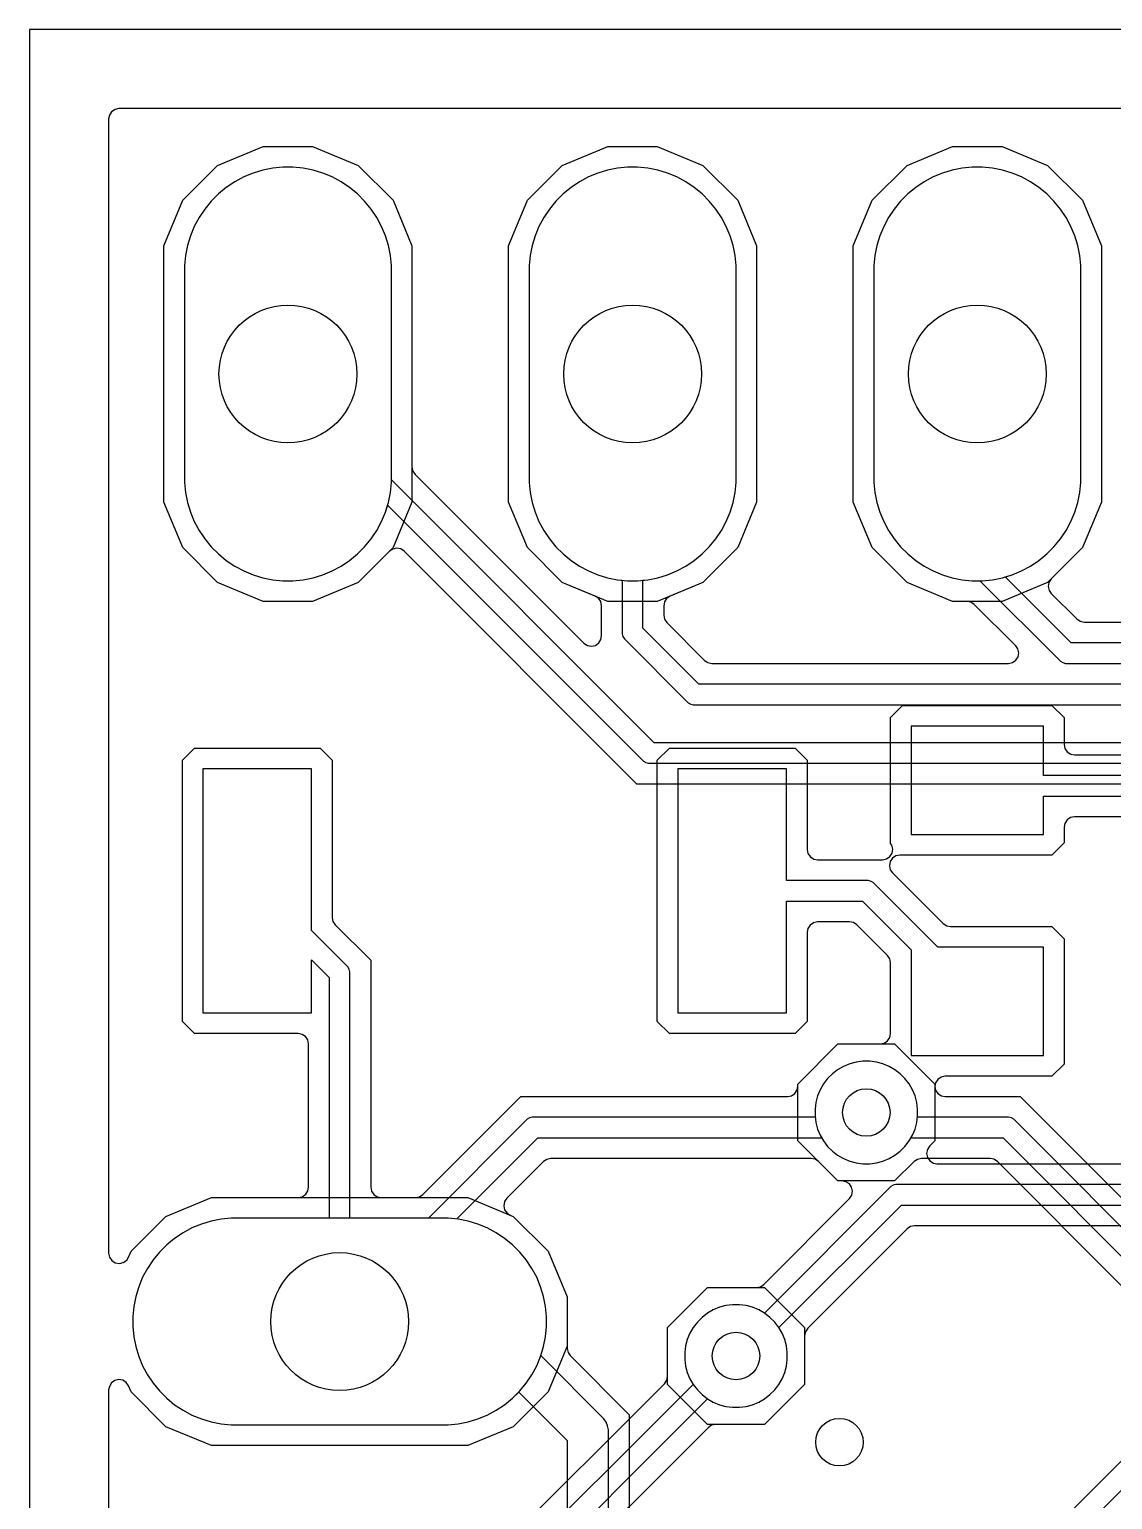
# Model space of a CAD drawing. Header units: millimetres. Extents: x 22.9 to 64.8, y 41.9 to 68.6.
# Drawn here: x 22.86 to 30.84, y 57.74 to 68.58 of the extents above; entities that cross this region are included whole.
import ezdxf

# ---------------------------------------------------------------- set-up
doc = ezdxf.new("R2010")
doc.units = ezdxf.units.MM

msp = doc.modelspace()

# ---------------------------------------------------------------- linework, layer by layer
at = {"layer": '16_copper'}
for points in [[(64.11, 67.996), (23.52, 67.996), (23.491, 67.99), (23.466, 67.973), (23.449, 67.947), (23.444, 67.92), (23.444, 59.559), (23.45, 59.529), (23.467, 59.504), (23.493, 59.488), (23.523, 59.482), (23.552, 59.489), (23.577, 59.507), (23.591, 59.529), (23.609, 59.573), (23.866, 59.83), (24.202, 59.969), (26.09, 59.969), (26.426, 59.83), (26.683, 59.573), (26.822, 59.237), (26.822, 58.873), (26.683, 58.537), (26.426, 58.28), (26.09, 58.141), (24.202, 58.141), (23.866, 58.28), (23.609, 58.537), (23.591, 58.581), (23.574, 58.606), (23.548, 58.622), (23.519, 58.628), (23.489, 58.621), (23.464, 58.603), (23.449, 58.577), (23.444, 58.551), (23.444, 57.019)], [(33.656, 63.017), (27.337, 63.017), (25.621, 64.733), (25.596, 64.75), (25.566, 64.756), (25.537, 64.749), (25.514, 64.733), (25.283, 64.503), (24.947, 64.364), (24.583, 64.364), (24.247, 64.503), (23.99, 64.76), (23.851, 65.096), (23.851, 66.984), (23.99, 67.32), (24.247, 67.577), (24.583, 67.716), (24.947, 67.716), (25.283, 67.577), (25.54, 67.32), (25.679, 66.984), (25.679, 65.353), (25.685, 65.324), (25.702, 65.3), (26.946, 64.055), (26.972, 64.038), (27.001, 64.033), (27.031, 64.039), (27.056, 64.057), (27.072, 64.083), (27.076, 64.109), (27.076, 64.332), (27.07, 64.362), (27.053, 64.387), (27.029, 64.402), (26.787, 64.503), (26.53, 64.76), (26.391, 65.096), (26.391, 66.984), (26.53, 67.32), (26.787, 67.577), (27.123, 67.716), (27.487, 67.716), (27.823, 67.577), (28.08, 67.32), (28.219, 66.984), (28.219, 65.096), (28.08, 64.76), (27.823, 64.503), (27.581, 64.402), (27.555, 64.385), (27.539, 64.36), (27.534, 64.332), (27.534, 64.261), (27.54, 64.232), (27.556, 64.207), (27.835, 63.929), (27.86, 63.912), (27.888, 63.906), (30.074, 63.906), (30.104, 63.912), (30.129, 63.93), (30.145, 63.955), (30.151, 63.985), (30.144, 64.015), (30.128, 64.036), (29.823, 64.341), (29.798, 64.358), (29.77, 64.364), (29.663, 64.364), (29.327, 64.503), (29.07, 64.76), (28.931, 65.096), (28.931, 66.984), (29.07, 67.32), (29.327, 67.577), (29.663, 67.716), (30.027, 67.716), (30.363, 67.577), (30.62, 67.32), (30.759, 66.984), (30.759, 65.096), (30.62, 64.76), (30.39, 64.529), (30.373, 64.504), (30.367, 64.474), (30.374, 64.445), (30.39, 64.422), (30.578, 64.234), (30.603, 64.217), (30.632, 64.211), (32.188, 64.211)], [(33.792, 63.322), (27.464, 63.322), (25.527, 65.259), (25.527, 66.839), (25.52, 66.914), (25.505, 66.987), (25.483, 67.059), (25.455, 67.128), (25.419, 67.194), (25.378, 67.256), (25.33, 67.314), (25.277, 67.367), (25.219, 67.415), (25.157, 67.456), (25.091, 67.492), (25.022, 67.52), (24.95, 67.542), (24.877, 67.557), (24.802, 67.564), (24.728, 67.564), (24.653, 67.557), (24.58, 67.542), (24.508, 67.52), (24.439, 67.492), (24.373, 67.456), (24.311, 67.415), (24.253, 67.367), (24.2, 67.314), (24.152, 67.256), (24.111, 67.194), (24.075, 67.128), (24.047, 67.059), (24.025, 66.987), (24.01, 66.914), (24.003, 66.839), (24.003, 65.241), (24.01, 65.166), (24.025, 65.093), (24.047, 65.021), (24.075, 64.952), (24.111, 64.886), (24.152, 64.824), (24.2, 64.766), (24.253, 64.713), (24.311, 64.665), (24.373, 64.624), (24.439, 64.588), (24.508, 64.56), (24.58, 64.538), (24.653, 64.523), (24.728, 64.516), (24.802, 64.516), (24.877, 64.523), (24.95, 64.538), (25.022, 64.56), (25.091, 64.588), (25.157, 64.624), (25.219, 64.665), (25.277, 64.713), (25.33, 64.766), (25.378, 64.824), (25.419, 64.886), (25.455, 64.952), (25.483, 65.021), (25.499, 65.072), (27.385, 63.185), (27.403, 63.175), (27.422, 63.17), (33.75, 63.17)], [(34.526, 63.754), (27.794, 63.754), (27.381, 64.167), (27.381, 64.52), (27.417, 64.523), (27.49, 64.538), (27.562, 64.56), (27.631, 64.588), (27.697, 64.624), (27.759, 64.665), (27.817, 64.713), (27.87, 64.766), (27.918, 64.824), (27.959, 64.886), (27.995, 64.952), (28.023, 65.021), (28.045, 65.093), (28.06, 65.166), (28.067, 65.241), (28.067, 66.839), (28.06, 66.914), (28.045, 66.987), (28.023, 67.059), (27.995, 67.128), (27.959, 67.194), (27.918, 67.256), (27.87, 67.314), (27.817, 67.367), (27.759, 67.415), (27.697, 67.456), (27.631, 67.492), (27.562, 67.52), (27.49, 67.542), (27.417, 67.557), (27.342, 67.564), (27.268, 67.564), (27.193, 67.557), (27.12, 67.542), (27.048, 67.52), (26.979, 67.492), (26.913, 67.456), (26.851, 67.415), (26.793, 67.367), (26.74, 67.314), (26.692, 67.256), (26.651, 67.194), (26.615, 67.128), (26.587, 67.059), (26.565, 66.987), (26.55, 66.914), (26.543, 66.839), (26.543, 65.241), (26.55, 65.166), (26.565, 65.093), (26.587, 65.021), (26.615, 64.952), (26.651, 64.886), (26.692, 64.824), (26.74, 64.766), (26.793, 64.713), (26.851, 64.665), (26.913, 64.624), (26.979, 64.588), (27.048, 64.56), (27.12, 64.538), (27.193, 64.523), (27.229, 64.52), (27.229, 64.125), (27.234, 64.106), (27.244, 64.088), (27.715, 63.617), (27.733, 63.607), (27.752, 63.602), (34.485, 63.602)], [(35.214, 64.059), (30.537, 64.059), (30.051, 64.544), (30.102, 64.56), (30.171, 64.588), (30.237, 64.624), (30.299, 64.665), (30.357, 64.713), (30.41, 64.766), (30.458, 64.824), (30.499, 64.886), (30.535, 64.952), (30.563, 65.021), (30.585, 65.093), (30.6, 65.166), (30.607, 65.241), (30.607, 66.839), (30.6, 66.914), (30.585, 66.987), (30.563, 67.059), (30.535, 67.128), (30.499, 67.194), (30.458, 67.256), (30.41, 67.314), (30.357, 67.367), (30.299, 67.415), (30.237, 67.456), (30.171, 67.492), (30.102, 67.52), (30.03, 67.542), (29.957, 67.557), (29.882, 67.564), (29.808, 67.564), (29.733, 67.557), (29.66, 67.542), (29.588, 67.52), (29.519, 67.492), (29.453, 67.456), (29.391, 67.415), (29.333, 67.367), (29.28, 67.314), (29.232, 67.256), (29.191, 67.194), (29.155, 67.128), (29.127, 67.059), (29.105, 66.987), (29.09, 66.914), (29.083, 66.839), (29.083, 65.241), (29.09, 65.166), (29.105, 65.093), (29.127, 65.021), (29.155, 64.952), (29.191, 64.886), (29.232, 64.824), (29.28, 64.766), (29.333, 64.713), (29.391, 64.665), (29.453, 64.624), (29.519, 64.588), (29.588, 64.56), (29.66, 64.538), (29.733, 64.523), (29.808, 64.516), (29.864, 64.516), (30.459, 63.922), (30.476, 63.912), (30.495, 63.906), (35.173, 63.906)], [(30.92, 59.307), (29.994, 60.234), (29.968, 60.251), (29.94, 60.256), (29.433, 60.256), (29.404, 60.25), (29.379, 60.234), (29.236, 60.091), (28.818, 60.091), (28.522, 60.387), (28.522, 60.805), (28.818, 61.101), (29.236, 61.101), (29.532, 60.805), (29.532, 60.79), (29.538, 60.76), (29.555, 60.735), (29.581, 60.719), (29.608, 60.713), (30.161, 60.713), (31.244, 59.631)], [(31.239, 59.419), (30.113, 60.546), (30.096, 60.556), (30.076, 60.561), (29.404, 60.561), (29.405, 60.571), (29.405, 60.621), (29.399, 60.67), (29.386, 60.718), (29.367, 60.764), (29.342, 60.807), (29.312, 60.846), (29.277, 60.881), (29.238, 60.911), (29.195, 60.936), (29.149, 60.955), (29.101, 60.968), (29.052, 60.974), (29.002, 60.974), (28.953, 60.968), (28.905, 60.955), (28.859, 60.936), (28.816, 60.911), (28.777, 60.881), (28.742, 60.846), (28.712, 60.807), (28.687, 60.764), (28.668, 60.718), (28.655, 60.67), (28.649, 60.621), (28.649, 60.571), (28.655, 60.522), (28.668, 60.474), (28.687, 60.428), (28.712, 60.386), (28.742, 60.346), (28.777, 60.311), (28.816, 60.281), (28.859, 60.256), (28.905, 60.237), (28.953, 60.224), (29.002, 60.218), (29.052, 60.218), (29.101, 60.224), (29.149, 60.237), (29.195, 60.256), (29.238, 60.281), (29.277, 60.311), (29.312, 60.346), (29.342, 60.386), (29.356, 60.409), (30.035, 60.409), (31.132, 59.312)], [(32.798, 59.703), (27.146, 54.051)], [(26.325, 57.383), (27.539, 58.597), (27.556, 58.622), (27.562, 58.651), (27.562, 59.01), (27.858, 59.306), (28.276, 59.306), (28.572, 59.01), (28.572, 58.592), (28.276, 58.296), (27.917, 58.296), (27.887, 58.29), (27.863, 58.273), (26.701, 57.112)], [(26.437, 57.063), (27.858, 58.485), (27.899, 58.461), (27.945, 58.442), (27.993, 58.429), (28.042, 58.423), (28.092, 58.423), (28.141, 58.429), (28.189, 58.442), (28.235, 58.461), (28.278, 58.486), (28.317, 58.516), (28.352, 58.551), (28.382, 58.59), (28.407, 58.633), (28.426, 58.679), (28.439, 58.727), (28.445, 58.776), (28.445, 58.826), (28.439, 58.875), (28.426, 58.923), (28.407, 58.969), (28.382, 59.012), (28.352, 59.051), (28.317, 59.086), (28.278, 59.116), (28.235, 59.141), (28.189, 59.16), (28.141, 59.173), (28.092, 59.179), (28.042, 59.179), (27.993, 59.173), (27.945, 59.16), (27.899, 59.141), (27.856, 59.116), (27.817, 59.086), (27.782, 59.051), (27.752, 59.012), (27.727, 58.969), (27.708, 58.923), (27.695, 58.875), (27.689, 58.826), (27.689, 58.776), (27.695, 58.727), (27.708, 58.679), (27.727, 58.633), (27.751, 58.592), (26.317, 57.158)], [(27.106, 54.226), (31.348, 58.468)]]:
    msp.add_lwpolyline(points, dxfattribs=at)
msp.add_lwpolyline([(26.02, 58.3), (26.093, 58.315), (26.165, 58.337), (26.234, 58.365), (26.3, 58.401), (26.362, 58.442), (26.42, 58.49), (26.473, 58.543), (26.521, 58.601), (26.562, 58.663), (26.598, 58.729), (26.626, 58.798), (26.648, 58.87), (26.663, 58.943), (26.67, 59.018), (26.67, 59.092), (26.663, 59.167), (26.648, 59.24), (26.626, 59.312), (26.598, 59.381), (26.562, 59.447), (26.521, 59.509), (26.473, 59.567), (26.42, 59.62), (26.362, 59.668), (26.3, 59.709), (26.234, 59.745), (26.165, 59.773), (26.093, 59.795), (26.02, 59.81), (25.945, 59.817), (24.347, 59.817), (24.272, 59.81), (24.199, 59.795), (24.127, 59.773), (24.058, 59.745), (23.992, 59.709), (23.93, 59.668), (23.872, 59.62), (23.819, 59.567), (23.771, 59.509), (23.73, 59.447), (23.694, 59.381), (23.666, 59.312), (23.644, 59.24), (23.629, 59.167), (23.622, 59.092), (23.622, 59.018), (23.629, 58.943), (23.644, 58.87), (23.666, 58.798), (23.694, 58.729), (23.73, 58.663), (23.771, 58.601), (23.819, 58.543), (23.872, 58.49), (23.93, 58.442), (23.992, 58.401), (24.058, 58.365), (24.127, 58.337), (24.199, 58.315), (24.272, 58.3), (24.347, 58.293), (25.945, 58.293)], close=True, dxfattribs=at)
at = {"layer": '1_copper'}
for points in [[(64.11, 67.996), (23.52, 67.996), (23.491, 67.99), (23.466, 67.973), (23.449, 67.947), (23.444, 67.92), (23.444, 59.559), (23.45, 59.529), (23.467, 59.504), (23.493, 59.488), (23.523, 59.482), (23.552, 59.489), (23.577, 59.507), (23.591, 59.529), (23.609, 59.573), (23.866, 59.83), (24.202, 59.969), (24.841, 59.969), (24.871, 59.975), (24.896, 59.993), (24.912, 60.018), (24.917, 60.046), (24.917, 61.101), (24.911, 61.131), (24.894, 61.156), (24.869, 61.172), (24.841, 61.178), (24.076, 61.178), (23.987, 61.267), (23.987, 63.193), (24.076, 63.282), (25.002, 63.282), (25.091, 63.193), (25.091, 62.032), (25.097, 62.003), (25.114, 61.979), (25.375, 61.718), (25.375, 60.046), (25.381, 60.016), (25.398, 59.991), (25.423, 59.975), (25.451, 59.969), (25.706, 59.969), (25.735, 59.975), (25.759, 59.992), (26.481, 60.713), (28.446, 60.713), (28.475, 60.719), (28.5, 60.737), (28.517, 60.762), (28.522, 60.79), (28.522, 60.805), (28.818, 61.101), (29.129, 61.101), (29.159, 61.107), (29.184, 61.124), (29.201, 61.15), (29.206, 61.177), (29.206, 61.699), (29.2, 61.729), (29.183, 61.753), (28.957, 61.979), (28.932, 61.996), (28.904, 62.001), (28.668, 62.001), (28.638, 61.995), (28.613, 61.978), (28.597, 61.953), (28.591, 61.925), (28.591, 61.267), (28.502, 61.178), (27.576, 61.178), (27.487, 61.267), (27.487, 63.193), (27.576, 63.282), (28.502, 63.282), (28.591, 63.193), (28.591, 62.535), (28.597, 62.505), (28.615, 62.48), (28.64, 62.464), (28.668, 62.459), (29.146, 62.459), (29.176, 62.465), (29.201, 62.482), (29.217, 62.507), (29.222, 62.537), (29.215, 62.567), (29.206, 62.58), (29.206, 63.508), (29.295, 63.597), (30.395, 63.597), (30.484, 63.508), (30.484, 63.309), (30.49, 63.28), (30.508, 63.255), (30.533, 63.238), (30.561, 63.233), (31.671, 63.233)], [(31.9, 63.081), (30.332, 63.081), (30.332, 63.445), (29.358, 63.445), (29.358, 62.646), (30.332, 62.646), (30.332, 62.928), (31.9, 62.928)], [(27.127, 50.978), (27.127, 58.257), (27.121, 58.287), (27.11, 58.314), (27.093, 58.339), (26.628, 58.804), (26.648, 58.87), (26.663, 58.943), (26.67, 59.018), (26.67, 59.092), (26.663, 59.167), (26.648, 59.24), (26.626, 59.312), (26.598, 59.381), (26.562, 59.447), (26.521, 59.509), (26.473, 59.567), (26.42, 59.62), (26.362, 59.668), (26.3, 59.709), (26.234, 59.745), (26.165, 59.773), (26.093, 59.795), (26.02, 59.81), (26.009, 59.811), (26.607, 60.409), (28.699, 60.409), (28.712, 60.386), (28.742, 60.346), (28.777, 60.311), (28.816, 60.281), (28.859, 60.256), (28.905, 60.237), (28.953, 60.224), (29.002, 60.218), (29.052, 60.218), (29.101, 60.224), (29.149, 60.237), (29.195, 60.256), (29.238, 60.281), (29.277, 60.311), (29.312, 60.346), (29.342, 60.386), (29.367, 60.428), (29.386, 60.474), (29.399, 60.522), (29.405, 60.571), (29.405, 60.621), (29.399, 60.67), (29.386, 60.718), (29.367, 60.764), (29.342, 60.807), (29.312, 60.846), (29.277, 60.881), (29.238, 60.911), (29.195, 60.936), (29.149, 60.955), (29.101, 60.968), (29.052, 60.974), (29.002, 60.974), (28.953, 60.968), (28.905, 60.955), (28.859, 60.936), (28.816, 60.911), (28.777, 60.881), (28.742, 60.846), (28.712, 60.807), (28.687, 60.764), (28.668, 60.718), (28.655, 60.67), (28.649, 60.621), (28.649, 60.571), (28.65, 60.561), (26.566, 60.561), (26.546, 60.556), (26.529, 60.546), (25.8, 59.817), (25.222, 59.817), (25.222, 61.633), (25.217, 61.652), (25.207, 61.67), (24.939, 61.938), (24.939, 63.13), (24.139, 63.13), (24.139, 61.33), (24.939, 61.33), (24.939, 61.722), (25.07, 61.591), (25.07, 59.817), (24.347, 59.817), (24.272, 59.81), (24.199, 59.795), (24.127, 59.773), (24.058, 59.745), (23.992, 59.709), (23.93, 59.668), (23.872, 59.62), (23.819, 59.567), (23.771, 59.509), (23.73, 59.447), (23.694, 59.381), (23.666, 59.312), (23.644, 59.24), (23.629, 59.167), (23.622, 59.092), (23.622, 59.018), (23.629, 58.943), (23.644, 58.87), (23.666, 58.798), (23.694, 58.729), (23.73, 58.663), (23.771, 58.601), (23.819, 58.543), (23.872, 58.49), (23.93, 58.442), (23.992, 58.401), (24.058, 58.365), (24.127, 58.337), (24.199, 58.315), (24.272, 58.3), (24.347, 58.293), (25.945, 58.293), (26.02, 58.3), (26.093, 58.315), (26.165, 58.337), (26.234, 58.365), (26.3, 58.401), (26.362, 58.442), (26.42, 58.49), (26.466, 58.535), (26.822, 58.179), (26.822, 51.056)], [(31.671, 62.776), (30.561, 62.776), (30.531, 62.77), (30.506, 62.753), (30.489, 62.727), (30.484, 62.7), (30.484, 62.583), (30.395, 62.493), (29.274, 62.493), (29.244, 62.487), (29.219, 62.47), (29.203, 62.445), (29.197, 62.415), (29.204, 62.385), (29.22, 62.363), (29.594, 61.989), (29.62, 61.972), (29.648, 61.967), (30.395, 61.967), (30.484, 61.877), (30.484, 60.952), (30.395, 60.863), (29.608, 60.863), (29.579, 60.857), (29.554, 60.84), (29.537, 60.814), (29.532, 60.787), (29.532, 60.387), (29.493, 60.348), (29.477, 60.323), (29.471, 60.293), (29.478, 60.263), (29.495, 60.239), (29.521, 60.223), (29.547, 60.218), (31.91, 60.218)], [(31.699, 59.761), (29.382, 59.761), (29.352, 59.755), (29.328, 59.738), (28.595, 59.005), (28.578, 58.98), (28.572, 58.951), (28.572, 58.592), (28.276, 58.296), (27.858, 58.296), (27.562, 58.592), (27.562, 59.01), (27.858, 59.306), (28.217, 59.306), (28.247, 59.312), (28.271, 59.329), (28.904, 59.961), (28.92, 59.986), (28.926, 60.016), (28.919, 60.046), (28.902, 60.07), (28.876, 60.086), (28.85, 60.091), (28.818, 60.091), (28.675, 60.234), (28.649, 60.251), (28.621, 60.256), (26.702, 60.256), (26.672, 60.25), (26.648, 60.234), (26.378, 59.964), (26.362, 59.939), (26.356, 59.909), (26.362, 59.879), (26.38, 59.855), (26.403, 59.84), (26.426, 59.83), (26.683, 59.573), (26.822, 59.237), (26.822, 58.858), (26.822, 58.858), (26.822, 58.857), (26.829, 58.827), (26.845, 58.804), (27.28, 58.368), (27.28, 50.867)], [(31.825, 60.065), (29.245, 60.065), (29.226, 60.06), (29.208, 60.05), (28.276, 59.117), (28.235, 59.141), (28.189, 59.16), (28.141, 59.173), (28.092, 59.179), (28.042, 59.179), (27.993, 59.173), (27.945, 59.16), (27.899, 59.141), (27.856, 59.116), (27.817, 59.086), (27.782, 59.051), (27.752, 59.012), (27.727, 58.969), (27.708, 58.923), (27.695, 58.875), (27.689, 58.826), (27.689, 58.776), (27.695, 58.727), (27.708, 58.679), (27.727, 58.633), (27.752, 58.59), (27.782, 58.551), (27.817, 58.516), (27.856, 58.486), (27.899, 58.461), (27.945, 58.442), (27.993, 58.429), (28.042, 58.423), (28.092, 58.423), (28.141, 58.429), (28.189, 58.442), (28.235, 58.461), (28.278, 58.486), (28.317, 58.516), (28.352, 58.551), (28.382, 58.59), (28.407, 58.633), (28.426, 58.679), (28.439, 58.727), (28.445, 58.776), (28.445, 58.826), (28.439, 58.875), (28.426, 58.923), (28.407, 58.969), (28.383, 59.01), (29.287, 59.913), (31.783, 59.913)]]:
    msp.add_lwpolyline(points, dxfattribs=at)
for points in [[(24.583, 64.364), (24.247, 64.503), (23.99, 64.76), (23.851, 65.096), (23.851, 66.984), (23.99, 67.32), (24.247, 67.577), (24.583, 67.716), (24.947, 67.716), (25.283, 67.577), (25.54, 67.32), (25.679, 66.984), (25.679, 65.096), (25.54, 64.76), (25.283, 64.503), (24.947, 64.364)], [(27.123, 64.364), (26.787, 64.503), (26.53, 64.76), (26.391, 65.096), (26.391, 66.984), (26.53, 67.32), (26.787, 67.577), (27.123, 67.716), (27.487, 67.716), (27.823, 67.577), (28.08, 67.32), (28.219, 66.984), (28.219, 65.096), (28.08, 64.76), (27.823, 64.503), (27.487, 64.364)], [(29.663, 64.364), (29.327, 64.503), (29.07, 64.76), (28.931, 65.096), (28.931, 66.984), (29.07, 67.32), (29.327, 67.577), (29.663, 67.716), (30.027, 67.716), (30.363, 67.577), (30.62, 67.32), (30.759, 66.984), (30.759, 65.096), (30.62, 64.76), (30.363, 64.503), (30.027, 64.364)], [(24.877, 64.523), (24.95, 64.538), (25.022, 64.56), (25.091, 64.588), (25.157, 64.624), (25.219, 64.665), (25.277, 64.713), (25.33, 64.766), (25.378, 64.824), (25.419, 64.886), (25.455, 64.952), (25.483, 65.021), (25.505, 65.093), (25.52, 65.166), (25.527, 65.241), (25.527, 66.839), (25.52, 66.914), (25.505, 66.987), (25.483, 67.059), (25.455, 67.128), (25.419, 67.194), (25.378, 67.256), (25.33, 67.314), (25.277, 67.367), (25.219, 67.415), (25.157, 67.456), (25.091, 67.492), (25.022, 67.52), (24.95, 67.542), (24.877, 67.557), (24.802, 67.564), (24.728, 67.564), (24.653, 67.557), (24.58, 67.542), (24.508, 67.52), (24.439, 67.492), (24.373, 67.456), (24.311, 67.415), (24.253, 67.367), (24.2, 67.314), (24.152, 67.256), (24.111, 67.194), (24.075, 67.128), (24.047, 67.059), (24.025, 66.987), (24.01, 66.914), (24.003, 66.839), (24.003, 65.241), (24.01, 65.166), (24.025, 65.093), (24.047, 65.021), (24.075, 64.952), (24.111, 64.886), (24.152, 64.824), (24.2, 64.766), (24.253, 64.713), (24.311, 64.665), (24.373, 64.624), (24.439, 64.588), (24.508, 64.56), (24.58, 64.538), (24.653, 64.523), (24.728, 64.516), (24.802, 64.516)], [(27.417, 64.523), (27.49, 64.538), (27.562, 64.56), (27.631, 64.588), (27.697, 64.624), (27.759, 64.665), (27.817, 64.713), (27.87, 64.766), (27.918, 64.824), (27.959, 64.886), (27.995, 64.952), (28.023, 65.021), (28.045, 65.093), (28.06, 65.166), (28.067, 65.241), (28.067, 66.839), (28.06, 66.914), (28.045, 66.987), (28.023, 67.059), (27.995, 67.128), (27.959, 67.194), (27.918, 67.256), (27.87, 67.314), (27.817, 67.367), (27.759, 67.415), (27.697, 67.456), (27.631, 67.492), (27.562, 67.52), (27.49, 67.542), (27.417, 67.557), (27.342, 67.564), (27.268, 67.564), (27.193, 67.557), (27.12, 67.542), (27.048, 67.52), (26.979, 67.492), (26.913, 67.456), (26.851, 67.415), (26.793, 67.367), (26.74, 67.314), (26.692, 67.256), (26.651, 67.194), (26.615, 67.128), (26.587, 67.059), (26.565, 66.987), (26.55, 66.914), (26.543, 66.839), (26.543, 65.241), (26.55, 65.166), (26.565, 65.093), (26.587, 65.021), (26.615, 64.952), (26.651, 64.886), (26.692, 64.824), (26.74, 64.766), (26.793, 64.713), (26.851, 64.665), (26.913, 64.624), (26.979, 64.588), (27.048, 64.56), (27.12, 64.538), (27.193, 64.523), (27.268, 64.516), (27.342, 64.516)], [(29.957, 64.523), (30.03, 64.538), (30.102, 64.56), (30.171, 64.588), (30.237, 64.624), (30.299, 64.665), (30.357, 64.713), (30.41, 64.766), (30.458, 64.824), (30.499, 64.886), (30.535, 64.952), (30.563, 65.021), (30.585, 65.093), (30.6, 65.166), (30.607, 65.241), (30.607, 66.839), (30.6, 66.914), (30.585, 66.987), (30.563, 67.059), (30.535, 67.128), (30.499, 67.194), (30.458, 67.256), (30.41, 67.314), (30.357, 67.367), (30.299, 67.415), (30.237, 67.456), (30.171, 67.492), (30.102, 67.52), (30.03, 67.542), (29.957, 67.557), (29.882, 67.564), (29.808, 67.564), (29.733, 67.557), (29.66, 67.542), (29.588, 67.52), (29.519, 67.492), (29.453, 67.456), (29.391, 67.415), (29.333, 67.367), (29.28, 67.314), (29.232, 67.256), (29.191, 67.194), (29.155, 67.128), (29.127, 67.059), (29.105, 66.987), (29.09, 66.914), (29.083, 66.839), (29.083, 65.241), (29.09, 65.166), (29.105, 65.093), (29.127, 65.021), (29.155, 64.952), (29.191, 64.886), (29.232, 64.824), (29.28, 64.766), (29.333, 64.713), (29.391, 64.665), (29.453, 64.624), (29.519, 64.588), (29.588, 64.56), (29.66, 64.538), (29.733, 64.523), (29.808, 64.516), (29.882, 64.516)], [(29.059, 62.301), (29.04, 62.306), (28.439, 62.306), (28.439, 63.13), (27.639, 63.13), (27.639, 61.33), (28.439, 61.33), (28.439, 62.154), (28.998, 62.154), (29.358, 61.794), (29.358, 61.015), (30.332, 61.015), (30.332, 61.814), (29.553, 61.814), (29.077, 62.291)]]:
    msp.add_lwpolyline(points, close=True, dxfattribs=at)
at = {"layer": 'drills_PTH'}
for centre in [(24.765, 66.04), (27.305, 66.04), (29.845, 66.04), (25.146, 59.055)]:
    msp.add_circle(centre, 0.508, dxfattribs=at)
at = {"layer": 'drills_via_1_16'}
for centre in [(29.027, 60.596), (28.067, 58.801), (28.829, 58.166)]:
    msp.add_circle(centre, 0.175, dxfattribs=at)
at = {"layer": 'outline'}
msp.add_lwpolyline([(22.86, 41.91), (64.77, 41.91), (64.77, 68.58), (22.86, 68.58), (22.86, 41.91)], close=True, dxfattribs=at)

doc.saveas('drawing.dxf')
